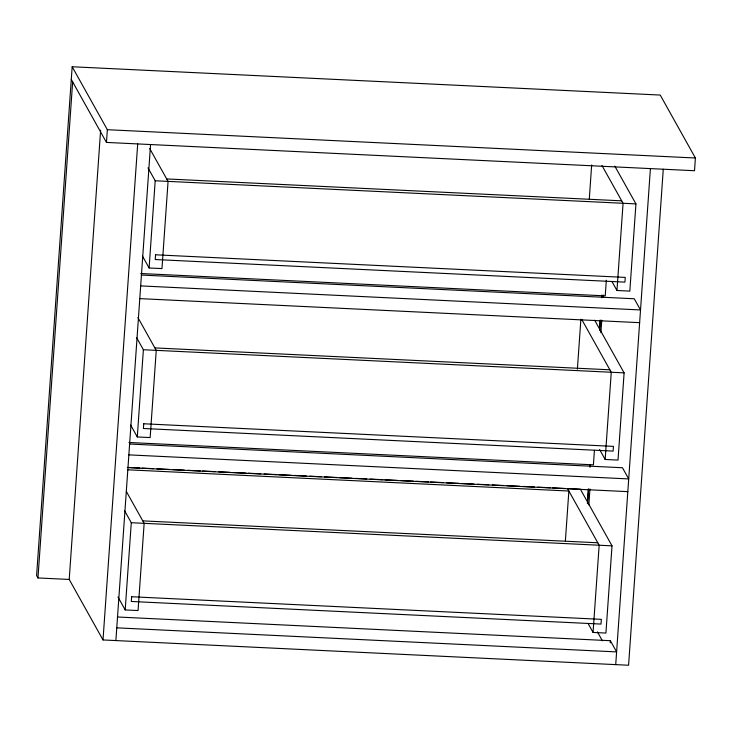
<?xml version="1.0" encoding="UTF-8"?>
<svg xmlns="http://www.w3.org/2000/svg" width="732" height="732" viewBox="0 0 732 732"><rect width="100%" height="100%" fill="white"/><g stroke="black" fill="none" stroke-linecap="round" stroke-linejoin="round"><path stroke-width="1.1" d="M71.288 79.477L106.46 142.42L694.512 170.721L695.4 158.002L660.227 95.059L72.175 66.758L36.6 575.498L37.963 577.951L69.632 579.469M37.963 577.951L72.651 81.929M100.623 130.186L69.211 579.451L103.011 639.951L628.587 665.242L663.274 169.22M106.46 142.42L107.348 129.701L72.175 66.758M103.011 639.951L137.698 143.93M115.876 640.564L150.563 144.543M126.38 491.529L144.149 523.334L138.055 610.543L125.19 609.921L131.284 522.712L124.623 510.79M137.918 317.56L156.245 350.363L150.151 437.571L137.287 436.949L143.38 349.74L136.719 337.818M149.74 148.587L168.067 181.39L161.964 268.598L149.099 267.976L155.202 180.767L147.983 167.848M565.379 540.966L568.865 491.026L127.551 469.788M577.392 369.129L580.888 319.189M589.287 199.013L591.666 164.975M587.403 503.616L588.446 488.793M589.955 467.126L590.12 464.847M599.526 330.288L600.24 320.03M601.841 297.219L601.997 294.941M587.503 503.076L588.455 489.452M590.047 466.742L590.202 464.472M599.636 329.565L600.277 320.479M601.86 297.768L602.024 295.499M588.848 504.924L589.965 488.958M600.89 332.74L601.768 320.195M603.36 297.393L603.525 295.106M594.43 450.308L593.414 464.838L128.951 442.485M606.325 280.21L605.227 295.865L140.764 273.512M568.572 488.628L580.366 489.196L612.016 545.843L605.922 633.061L593.057 632.439L599.16 545.23L567.501 488.583M594.677 320.204L624.112 372.872L618.018 460.089L605.154 459.467L611.257 372.259L581.821 319.582M614.825 166.137L635.934 203.899L629.831 291.116L616.966 290.494L623.069 203.286L601.96 165.514M610.213 642.833L610.36 640.71L117.358 616.985M615.722 664.619L650.409 168.598M107.348 129.701L695.4 158.002M166.695 178.937L621.697 200.833M155.202 180.767L635.934 203.899M141.276 275.04L634.269 298.766L640.518 309.956L140.681 285.901M139.794 298.619L639.631 322.675M154.882 347.91L609.884 369.806M143.38 349.74L624.112 372.872M129.454 444.013L622.456 467.739L628.706 478.929L128.859 454.874M127.322 467.4L139.867 468.004M142.145 468.114L153.546 468.663M156.968 468.828L169.513 469.432M172.935 469.596L184.336 470.145M187.758 470.31L200.303 470.905M202.581 471.015L215.126 471.618M218.548 471.783L229.949 472.332M233.371 472.497L245.915 473.101M248.203 473.211L260.738 473.814M264.161 473.979L276.705 474.583M278.993 474.693L291.528 475.297M293.816 475.407L306.36 476.01M309.782 476.175L321.183 476.724M324.605 476.889L337.15 477.493M339.428 477.603L351.973 478.206M355.395 478.371L366.796 478.92M370.218 479.085L382.763 479.689M385.041 479.799L397.586 480.402M401.008 480.567L413.553 481.171M415.831 481.281L428.376 481.885M430.654 481.995L443.199 482.598M446.621 482.763L459.165 483.367M461.444 483.477L473.988 484.081M477.41 484.245L488.811 484.794M492.233 484.959L503.643 485.508M507.056 485.673L519.601 486.277M523.023 486.441L534.433 486.99M537.846 487.155L550.391 487.759M552.678 487.869L565.223 488.473M127.972 467.592L627.818 491.648M142.786 520.882L597.788 542.778M131.284 522.712L612.016 545.843M116.763 627.846L616.609 651.901L610.36 640.71M611.97 281.555L616.966 290.494M599.6 449.53L605.154 459.467M597.431 631.89L602.418 640.82M588.061 623.499L593.057 632.439M142.438 256.054L149.099 267.976M130.625 425.027L137.287 436.949M117.971 597.001L125.19 609.921M131.641 596.745L131.312 601.466L601.018 624.076L601.347 619.345L131.641 596.745M143.737 423.773L143.408 428.495L613.114 451.104L613.443 446.374L143.737 423.773M155.559 254.8L155.221 259.521L624.927 282.131L625.256 277.401L155.559 254.8"/></g></svg>
